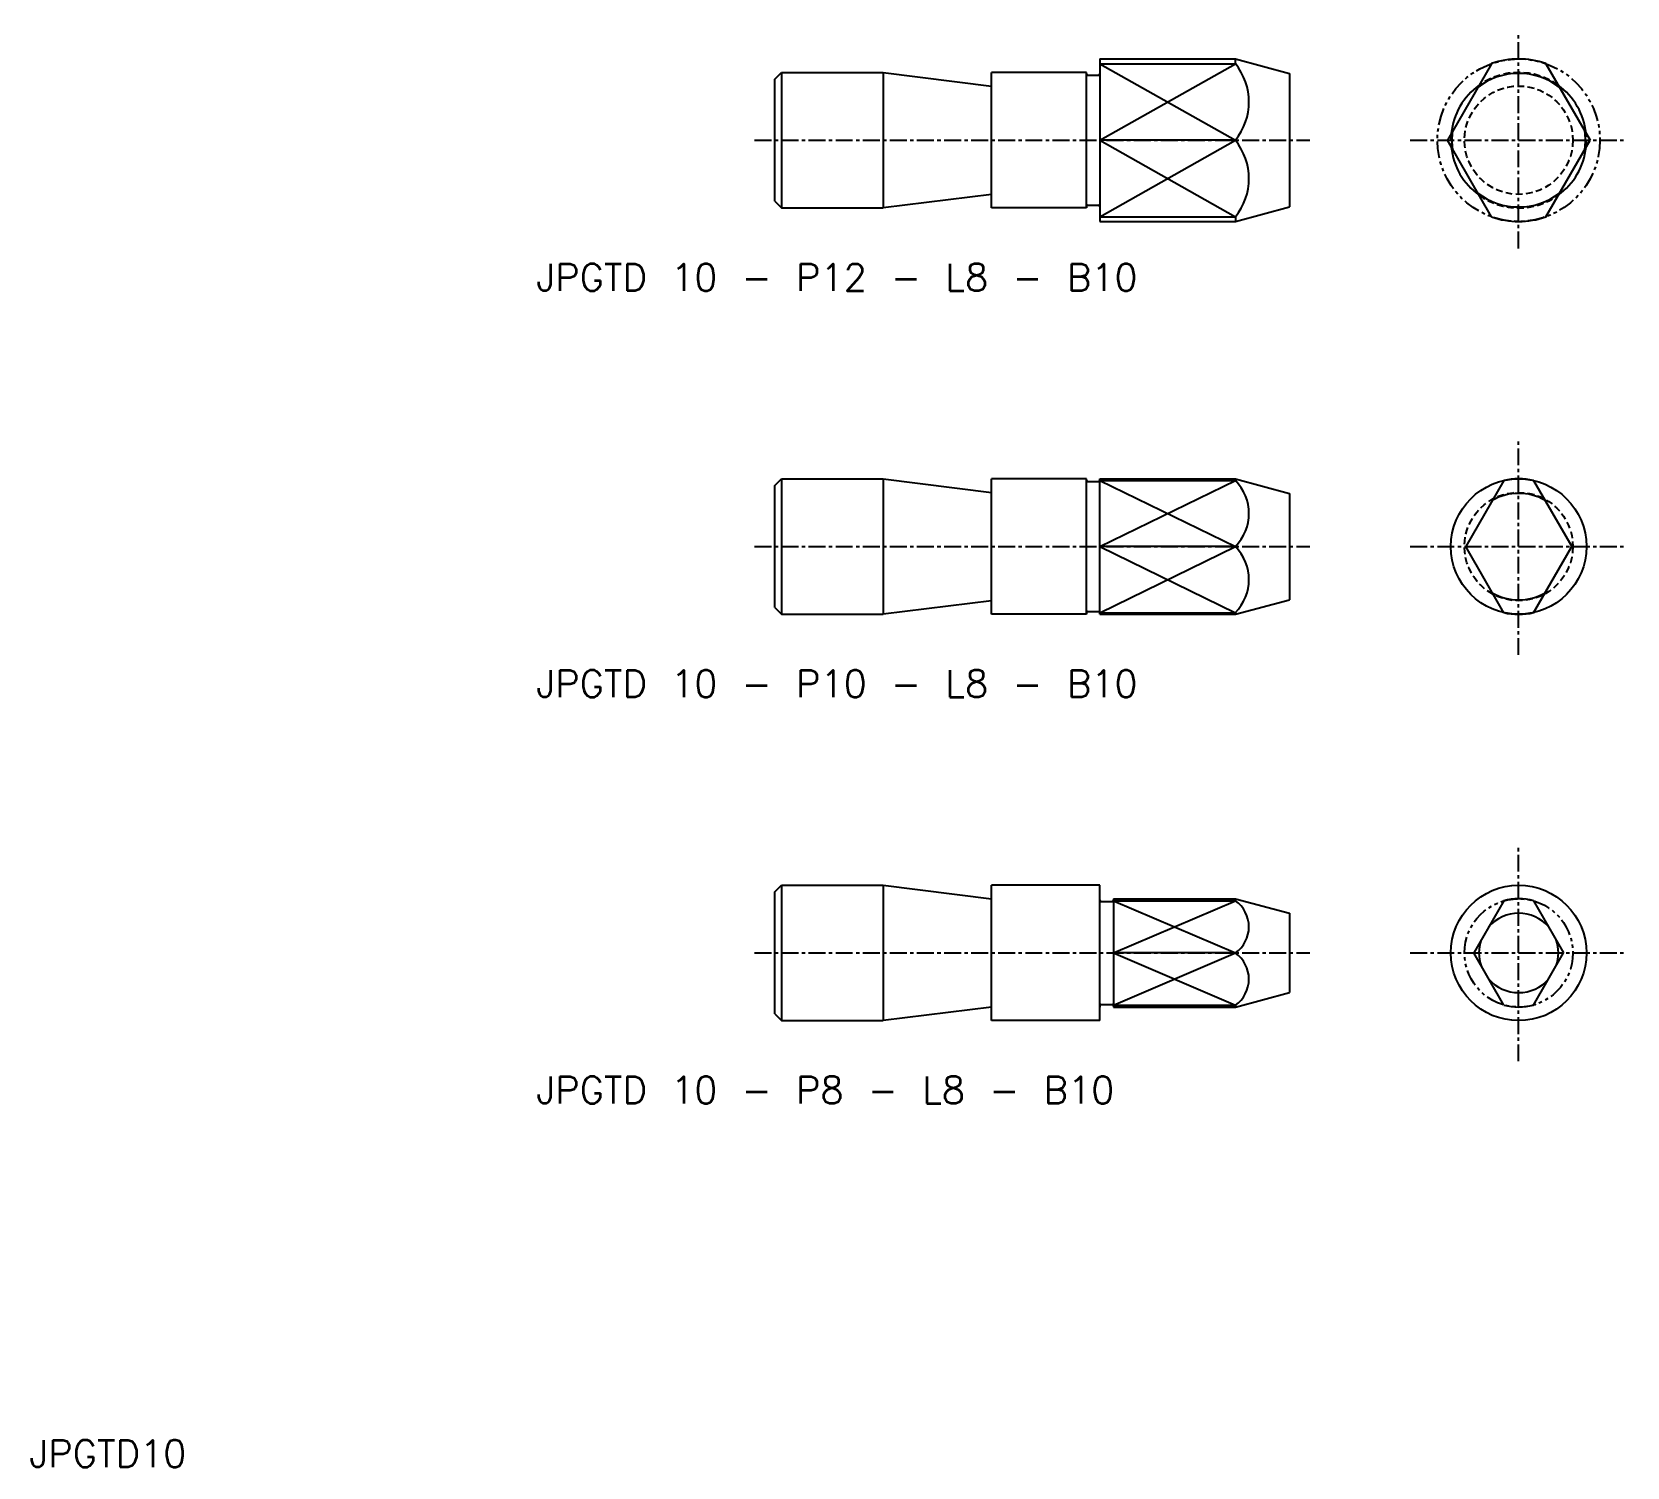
# Model space of a CAD drawing. Extents: x 5 to 123, y 5 to 111.
import ezdxf

# ---------------------------------------------------------------- set-up
doc = ezdxf.new("R2010")
doc.units = 0
for name, pattern in [('CENTER', [2, 1.25, -0.25, 0.25, -0.25]), ('DASHED', [0.75, 0.5, -0.25]), ('PHANTOM', [2.5, 1.25, -0.25, 0.25, -0.25, 0.25, -0.25])]:
    doc.linetypes.add(name, pattern=pattern)
doc.layers.get('0').update_dxf_attribs({"linetype": 'CONTINUOUS'})
doc.layers.add('CENTER', color=1, linetype='CENTER')
doc.styles.get("Standard").update_dxf_attribs({"font": 'txt.shx', "width": 0.8, "bigfont": 'bigfont.shx'})

msp = doc.modelspace()

# ---------------------------------------------------------------- linework, layer by layer
at = {"color": 7, "linetype": 'CONTINUOUS'}
for p, q in [((84, 108.96), (94, 108.96)), ((84, 108.96), (84, 96.96)), ((84, 108.61), (94, 108.61)), ((94, 108.96), (98, 107.89)), ((94, 108.61), (94, 108.96)), ((112.91, 108.61), (109.65, 102.96)), ((116.91, 108.61), (120.18, 102.96)), ((60, 107.46), (60.5, 107.96)), ((60, 98.46), (60, 107.46)), ((60.5, 107.96), (68, 107.96)), ((60.5, 107.96), (60.5, 97.96)), ((68, 107.96), (68, 97.96)), ((68, 107.96), (76, 106.96)), ((83, 107.96), (76, 107.96)), ((76, 97.96), (76, 107.96)), ((83, 97.96), (83, 107.96)), ((83, 107.86), (83, 107.96)), ((83.1, 107.76), (83.9, 107.76)), ((98, 107.89), (98, 98.03)), ((94, 102.96), (84, 102.96)), ((112.91, 97.3), (109.65, 102.96)), ((116.91, 97.3), (120.18, 102.96)), ((76, 98.96), (68, 97.96)), ((60, 98.46), (60.5, 97.96)), ((60.5, 97.96), (68, 97.96)), ((83, 97.96), (76, 97.96)), ((83, 98.06), (83, 97.96)), ((83.1, 98.16), (83.9, 98.16)), ((94, 96.96), (98, 98.03)), ((84, 97.3), (94, 97.3)), ((84, 96.96), (94, 96.96)), ((94, 97.3), (94, 96.96)), ((60, 77.46), (60.5, 77.96)), ((60.5, 77.96), (60.5, 67.96)), ((60.5, 77.96), (68, 77.96)), ((68, 77.96), (68, 67.96)), ((68, 77.96), (76, 76.96)), ((76, 67.96), (76, 77.96)), ((83, 77.96), (76, 77.96)), ((83, 67.96), (83, 77.96)), ((83, 77.86), (83, 77.96)), ((83.1, 77.76), (83.9, 77.76)), ((84, 77.96), (94, 77.96)), ((84, 67.96), (84, 77.96)), ((84, 77.83), (94, 77.83)), ((94, 77.96), (98, 76.89)), ((94, 77.83), (94, 77.96)), ((113.81, 77.83), (111, 72.96)), ((116.01, 77.83), (118.83, 72.96)), ((60, 68.46), (60, 77.46)), ((98, 76.89), (98, 69.03)), ((94, 72.96), (84, 72.96)), ((113.81, 68.08), (111, 72.96)), ((116.01, 68.08), (118.83, 72.96)), ((60, 68.46), (60.5, 67.96)), ((76, 68.96), (68, 67.96)), ((94, 67.96), (98, 69.03)), ((60.5, 67.96), (68, 67.96)), ((83, 67.96), (76, 67.96)), ((83, 68.06), (83, 67.96)), ((83.1, 68.16), (83.9, 68.16)), ((84, 68.08), (94, 68.08)), ((84, 67.96), (94, 67.96)), ((84, 67.96), (94, 67.96)), ((94, 68.08), (94, 67.96)), ((60, 47.46), (60.5, 47.96)), ((60, 38.46), (60, 47.46)), ((60.5, 47.96), (68, 47.96)), ((60.5, 47.96), (60.5, 37.96)), ((68, 47.96), (76, 46.96)), ((68, 47.96), (68, 37.96)), ((84, 47.96), (76, 47.96)), ((76, 37.96), (76, 47.96)), ((84, 37.96), (84, 47.96)), ((84, 46.86), (84, 46.96)), ((84.1, 46.76), (84.9, 46.76)), ((85, 46.96), (94, 46.96)), ((85, 46.96), (85, 38.96)), ((85, 46.8), (94, 46.8)), ((94, 46.96), (98, 45.89)), ((94, 46.8), (94, 46.96)), ((113.81, 46.8), (111.59, 42.96)), ((116.01, 46.8), (118.23, 42.96)), ((98, 45.89), (98, 40.03)), ((94, 42.96), (85, 42.96)), ((113.81, 39.11), (111.59, 42.96)), ((116.01, 39.11), (118.23, 42.96)), ((76, 38.96), (68, 37.96)), ((84, 39.06), (84, 38.96)), ((84.1, 39.16), (84.9, 39.16)), ((85, 39.11), (94, 39.11)), ((85, 38.96), (94, 38.96)), ((94, 38.96), (98, 40.03)), ((94, 39.11), (94, 38.96)), ((60, 38.46), (60.5, 37.96)), ((60.5, 37.96), (68, 37.96)), ((84, 37.96), (76, 37.96))]:
    msp.add_line(p, q, dxfattribs=at)
at = {"color": 3, "linetype": 'CONTINUOUS'}
for p, q in [((84, 108.61), (94, 102.96)), ((84, 102.96), (94, 108.61)), ((84, 102.96), (94, 97.3)), ((84, 97.3), (94, 102.96)), ((84, 72.96), (94, 77.83)), ((84, 77.83), (94, 72.96)), ((84, 72.96), (94, 68.08)), ((84, 68.08), (94, 72.96)), ((85, 46.8), (94, 42.96)), ((85, 42.96), (94, 46.8)), ((85, 39.11), (94, 42.96)), ((85, 42.96), (94, 39.11))]:
    msp.add_line(p, q, dxfattribs=at)
at = {"color": 3, "linetype": 'PHANTOM'}
for centre, radius in [((114.91, 102.96), 6), ((114.91, 42.96), 4)]:
    msp.add_circle(centre, radius, dxfattribs=at)
at = {"color": 3, "linetype": 'DASHED'}
for centre in [(114.91, 102.96), (114.91, 72.96)]:
    msp.add_circle(centre, 4, dxfattribs=at)
at = {"color": 7, "linetype": 'CONTINUOUS'}
for centre in [(114.91, 72.96), (114.91, 42.96)]:
    msp.add_circle(centre, 5, dxfattribs=at)
for centre, radius, start, end in [((90.5, 105.79), 4.5, 321.0576, 38.9424), ((114.91, 102.96), 6, 70.5288, 109.4712), ((83.1, 107.86), 0.1, 180, 270), ((83.9, 107.86), 0.1, 270, 0), ((114.91, 102.96), 4.93, 52.2737, 127.7263), ((114.91, 102.96), 5, 125.7966, 174.2034), ((114.91, 102.96), 5, 5.7966, 54.2034), ((114.91, 102.96), 4.93, 172.2737, 187.7263), ((114.91, 102.96), 4.93, 352.2737, 7.7263), ((90.5, 100.13), 4.5, 321.0576, 38.9424), ((114.91, 102.96), 5, 185.7966, 234.2034), ((114.91, 102.96), 5, 305.7966, 354.2034), ((114.91, 102.96), 4.93, 232.2737, 307.7263), ((83.1, 98.06), 0.1, 90, 180), ((83.9, 98.06), 0.1, 0, 90), ((114.91, 102.96), 6, 250.5288, 289.4712), ((83.1, 77.86), 0.1, 180, 270), ((83.9, 77.86), 0.1, 270, 0), ((91.53, 75.4), 3.47, 315.4082, 44.5918), ((114.91, 72.96), 5, 77.291, 102.709), ((114.91, 72.96), 3.93, 60.3062, 119.6938), ((91.53, 70.52), 3.47, 315.4082, 44.5918), ((114.91, 72.96), 3.93, 240.3062, 299.6938), ((83.1, 68.06), 0.1, 90, 180), ((83.9, 68.06), 0.1, 0, 90), ((114.91, 72.96), 5, 257.291, 282.709), ((84.1, 46.86), 0.1, 180, 270), ((84.9, 46.86), 0.1, 270, 0), ((92.65, 44.88), 2.35, 305.0465, 54.9535), ((114.91, 42.96), 4, 74.038, 105.962), ((114.91, 42.96), 2.93, 40.8853, 139.1147), ((114.91, 42.96), 2.93, 160.8853, 199.1147), ((114.91, 42.96), 2.93, 340.8853, 19.1147), ((92.65, 41.03), 2.35, 305.0465, 54.9535), ((114.91, 42.96), 2.93, 220.8853, 319.1147), ((84.1, 39.06), 0.1, 90, 180), ((84.9, 39.06), 0.1, 0, 90), ((114.91, 42.96), 4, 254.038, 285.962)]:
    msp.add_arc(centre, radius, start, end, dxfattribs=at)
at = {"color": 3, "linetype": 'DASHED'}
for start, end in [(54.2034, 125.7966), (174.2034, 185.7966), (354.2034, 5.7966), (234.2034, 305.7966)]:
    msp.add_arc((114.91, 102.96), 5, start, end, dxfattribs=at)
at = {"layer": 'CENTER', "color": 1, "linetype": 'CENTER'}
for p, q in [((114.91, 94.96), (114.91, 110.96)), ((58.5, 102.96), (99.5, 102.96)), ((106.91, 102.96), (122.91, 102.96)), ((114.91, 64.96), (114.91, 80.96)), ((58.5, 72.96), (99.5, 72.96)), ((106.91, 72.96), (122.91, 72.96)), ((114.91, 34.96), (114.91, 50.96)), ((58.5, 42.96), (99.5, 42.96)), ((106.91, 42.96), (122.91, 42.96))]:
    msp.add_line(p, q, dxfattribs=at)

# ---------------------------------------------------------------- texts
at = {"color": 7, "linetype": 'CONTINUOUS'}
for s, p in [('JPGTD 10 - P12 - L8 - B10', (42.42, 91.84)), ('JPGTD 10 - P10 - L8 - B10', (42.42, 61.84)), ('JPGTD 10 - P8 - L8 - B10', (42.42, 31.84)), ('JPGTD10', (5, 5))]:
    msp.add_text(s, height=2, dxfattribs=at).set_placement(p)

doc.saveas('drawing.dxf')
